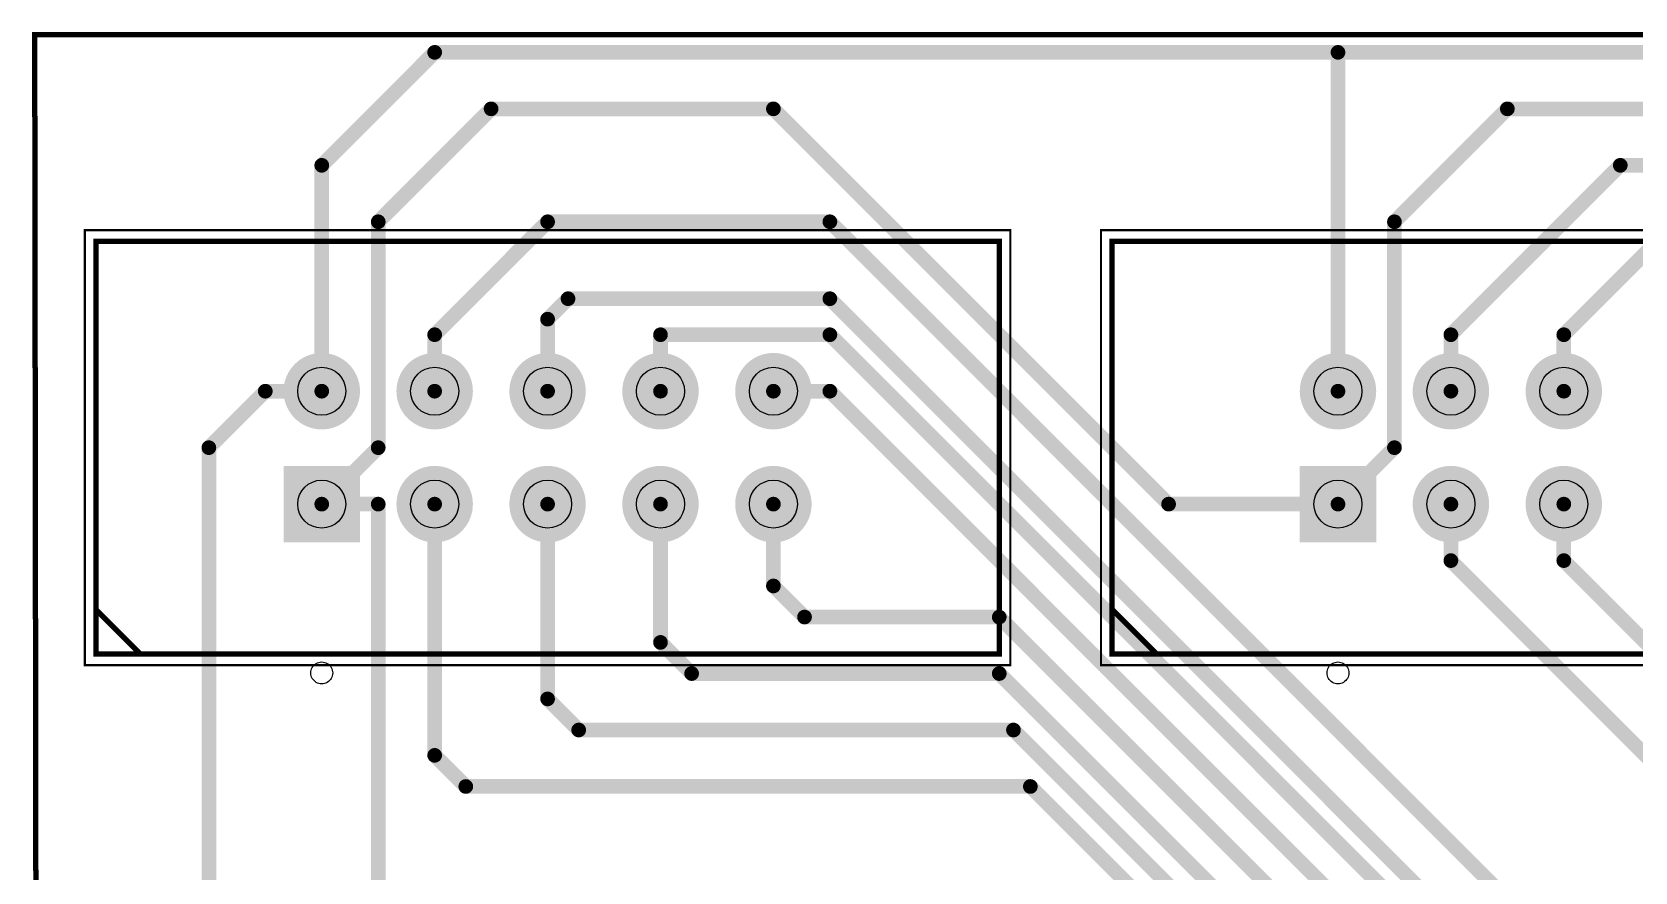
# Model space of a CAD drawing. Extents: x -0.1 to 82.8, y -0.1 to 80.9.
# Drawn here: x -0.06 to 36, y 61.98 to 80.86 of the extents above; entities that cross this region are included whole.
import ezdxf

# ---------------------------------------------------------------- set-up
doc = ezdxf.new("R2010")
doc.units = 0
for name, color, linetype in [('Contorno_da_Placa', 21, 'CONTINUOUS'), ('Furação_Inferior', 12, 'CONTINUOUS'), ('Furação_Superior', 11, 'CONTINUOUS'), ('Inferior', 10, 'CONTINUOUS'), ('Montagem_Inferior', 19, 'CONTINUOUS'), ('Montagem_Superior', 2, 'CONTINUOUS'), ('Máscara_Inferior', 15, 'CONTINUOUS'), ('Máscara_Superior', 6, 'CONTINUOUS'), ('Serigrafia_Superior', 3, 'CONTINUOUS'), ('Superior', 9, 'CONTINUOUS'), ('Top_Comp_Outline', 4, 'CONTINUOUS'), ('Top_Courtyard', 5, 'CONTINUOUS')]:
    doc.layers.add(name, color=color, linetype=linetype)

msp = doc.modelspace()

# ---------------------------------------------------------------- linework, layer by layer
at = {"layer": 'Contorno_da_Placa', "linetype": 'CONTINUOUS', "const_width": 0.12}
msp.add_lwpolyline([(0, 80.8033), (82.7633, 80.8033), (82.7633, 0), (0.1067, 0.3967), (0, 80.8033)], dxfattribs=at)
at = {"layer": 'Furação_Inferior'}
for centre in [(6.4567, 72.7867), (8.9967, 72.7867), (11.5367, 72.7867), (14.0767, 72.7867), (16.6167, 72.7867), (29.3167, 72.7867), (31.8567, 72.7867), (34.3967, 72.7867), (6.4567, 70.2467), (8.9967, 70.2467), (11.5367, 70.2467), (14.0767, 70.2467), (16.6167, 70.2467), (29.3167, 70.2467), (31.8567, 70.2467), (34.3967, 70.2467)]:
    msp.add_circle(centre, 0.54, dxfattribs=at)
at = {"layer": 'Furação_Superior'}
for centre in [(6.4567, 72.7867), (8.9967, 72.7867), (11.5367, 72.7867), (14.0767, 72.7867), (16.6167, 72.7867), (29.3167, 72.7867), (31.8567, 72.7867), (34.3967, 72.7867), (6.4567, 70.2467), (8.9967, 70.2467), (11.5367, 70.2467), (14.0767, 70.2467), (16.6167, 70.2467), (29.3167, 70.2467), (31.8567, 70.2467), (34.3967, 70.2467)]:
    msp.add_circle(centre, 0.54, dxfattribs=at)
at = {"layer": 'Inferior', "linetype": 'CONTINUOUS', "const_width": 0.81}
for points in [[(6.0517, 72.7867, 1), (6.8617, 72.7867, 1), (6.0517, 72.7867, 1)], [(8.5917, 72.7867, 1), (9.4017, 72.7867, 1), (8.5917, 72.7867, 1)], [(11.1317, 72.7867, 1), (11.9417, 72.7867, 1), (11.1317, 72.7867, 1)], [(13.6717, 72.7867, 1), (14.4817, 72.7867, 1), (13.6717, 72.7867, 1)], [(16.2117, 72.7867, 1), (17.0217, 72.7867, 1), (16.2117, 72.7867, 1)], [(28.9117, 72.7867, 1), (29.7217, 72.7867, 1), (28.9117, 72.7867, 1)], [(31.4517, 72.7867, 1), (32.2617, 72.7867, 1), (31.4517, 72.7867, 1)], [(33.9917, 72.7867, 1), (34.8017, 72.7867, 1), (33.9917, 72.7867, 1)], [(8.5917, 70.2467, 1), (9.4017, 70.2467, 1), (8.5917, 70.2467, 1)], [(11.1317, 70.2467, 1), (11.9417, 70.2467, 1), (11.1317, 70.2467, 1)], [(13.6717, 70.2467, 1), (14.4817, 70.2467, 1), (13.6717, 70.2467, 1)], [(16.2117, 70.2467, 1), (17.0217, 70.2467, 1), (16.2117, 70.2467, 1)], [(31.4517, 70.2467, 1), (32.2617, 70.2467, 1), (31.4517, 70.2467, 1)], [(33.9917, 70.2467, 1), (34.8017, 70.2467, 1), (33.9917, 70.2467, 1)]]:
    msp.add_lwpolyline(points, format="xyb", dxfattribs=at)
at = {"layer": 'Inferior'}
for points in [[(5.6467, 71.0567), (7.2667, 71.0567), (5.6467, 69.4367), (7.2667, 69.4367)], [(28.5067, 71.0567), (30.1267, 71.0567), (28.5067, 69.4367), (30.1267, 69.4367)]]:
    msp.add_solid(points, dxfattribs=at)
at = {"layer": 'Montagem_Inferior', "linetype": 'CONTINUOUS', "const_width": 0.12}
msp.add_lwpolyline([(0, 80.8033), (82.7633, 80.8033), (82.7633, 0), (0.1067, 0.3967), (0, 80.8033)], dxfattribs=at)
at = {"layer": 'Montagem_Superior', "linetype": 'CONTINUOUS', "const_width": 0.12}
for points in [[(0, 80.8033), (82.7633, 80.8033), (82.7633, 0), (0.1067, 0.3967), (0, 80.8033)], [(2.3767, 66.8767), (1.3767, 67.8767), (1.3767, 76.1567), (21.6967, 76.1567), (21.6967, 66.8767), (2.3767, 66.8767)], [(25.2367, 66.8767), (24.2367, 67.8767), (24.2367, 76.1567), (44.5567, 76.1567), (44.5567, 66.8767), (25.2367, 66.8767)]]:
    msp.add_lwpolyline(points, dxfattribs=at)
at = {"layer": 'Máscara_Inferior', "linetype": 'CONTINUOUS', "const_width": 0.86}
for points in [[(6.0267, 72.7867, 1), (6.8867, 72.7867, 1), (6.0267, 72.7867, 1)], [(8.5667, 72.7867, 1), (9.4267, 72.7867, 1), (8.5667, 72.7867, 1)], [(11.1067, 72.7867, 1), (11.9667, 72.7867, 1), (11.1067, 72.7867, 1)], [(13.6467, 72.7867, 1), (14.5067, 72.7867, 1), (13.6467, 72.7867, 1)], [(16.1867, 72.7867, 1), (17.0467, 72.7867, 1), (16.1867, 72.7867, 1)], [(28.8867, 72.7867, 1), (29.7467, 72.7867, 1), (28.8867, 72.7867, 1)], [(31.4267, 72.7867, 1), (32.2867, 72.7867, 1), (31.4267, 72.7867, 1)], [(33.9667, 72.7867, 1), (34.8267, 72.7867, 1), (33.9667, 72.7867, 1)], [(8.5667, 70.2467, 1), (9.4267, 70.2467, 1), (8.5667, 70.2467, 1)], [(11.1067, 70.2467, 1), (11.9667, 70.2467, 1), (11.1067, 70.2467, 1)], [(13.6467, 70.2467, 1), (14.5067, 70.2467, 1), (13.6467, 70.2467, 1)], [(16.1867, 70.2467, 1), (17.0467, 70.2467, 1), (16.1867, 70.2467, 1)], [(31.4267, 70.2467, 1), (32.2867, 70.2467, 1), (31.4267, 70.2467, 1)], [(33.9667, 70.2467, 1), (34.8267, 70.2467, 1), (33.9667, 70.2467, 1)]]:
    msp.add_lwpolyline(points, format="xyb", dxfattribs=at)
at = {"layer": 'Máscara_Inferior'}
for points in [[(5.5967, 71.1067), (7.3167, 71.1067), (5.5967, 69.3867), (7.3167, 69.3867)], [(28.4567, 71.1067), (30.1767, 71.1067), (28.4567, 69.3867), (30.1767, 69.3867)]]:
    msp.add_solid(points, dxfattribs=at)
at = {"layer": 'Máscara_Superior', "linetype": 'CONTINUOUS', "const_width": 0.86}
for points in [[(6.0267, 72.7867, 1), (6.8867, 72.7867, 1), (6.0267, 72.7867, 1)], [(8.5667, 72.7867, 1), (9.4267, 72.7867, 1), (8.5667, 72.7867, 1)], [(11.1067, 72.7867, 1), (11.9667, 72.7867, 1), (11.1067, 72.7867, 1)], [(13.6467, 72.7867, 1), (14.5067, 72.7867, 1), (13.6467, 72.7867, 1)], [(16.1867, 72.7867, 1), (17.0467, 72.7867, 1), (16.1867, 72.7867, 1)], [(28.8867, 72.7867, 1), (29.7467, 72.7867, 1), (28.8867, 72.7867, 1)], [(31.4267, 72.7867, 1), (32.2867, 72.7867, 1), (31.4267, 72.7867, 1)], [(33.9667, 72.7867, 1), (34.8267, 72.7867, 1), (33.9667, 72.7867, 1)], [(8.5667, 70.2467, 1), (9.4267, 70.2467, 1), (8.5667, 70.2467, 1)], [(11.1067, 70.2467, 1), (11.9667, 70.2467, 1), (11.1067, 70.2467, 1)], [(13.6467, 70.2467, 1), (14.5067, 70.2467, 1), (13.6467, 70.2467, 1)], [(16.1867, 70.2467, 1), (17.0467, 70.2467, 1), (16.1867, 70.2467, 1)], [(31.4267, 70.2467, 1), (32.2867, 70.2467, 1), (31.4267, 70.2467, 1)], [(33.9667, 70.2467, 1), (34.8267, 70.2467, 1), (33.9667, 70.2467, 1)]]:
    msp.add_lwpolyline(points, format="xyb", dxfattribs=at)
at = {"layer": 'Máscara_Superior'}
for points in [[(5.5967, 71.1067), (7.3167, 71.1067), (5.5967, 69.3867), (7.3167, 69.3867)], [(28.4567, 71.1067), (30.1767, 71.1067), (28.4567, 69.3867), (30.1767, 69.3867)]]:
    msp.add_solid(points, dxfattribs=at)
at = {"layer": 'Serigrafia_Superior', "linetype": 'CONTINUOUS', "const_width": 0.12}
for points in [[(1.3767, 76.1567), (21.6967, 76.1567), (21.6967, 66.8767), (1.3767, 66.8767), (1.3767, 76.1567)], [(24.2367, 76.1567), (44.5567, 76.1567), (44.5567, 66.8767), (24.2367, 66.8767), (24.2367, 76.1567)]]:
    msp.add_lwpolyline(points, dxfattribs=at)
at = {"layer": 'Serigrafia_Superior', "linetype": 'CONTINUOUS'}
for points in [[(6.4567, 66.2047), (6.4246, 66.2068), (6.393, 66.213), (6.3625, 66.2234), (6.3337, 66.2376), (6.3069, 66.2555), (6.2827, 66.2767), (6.2615, 66.3009), (6.2436, 66.3277), (6.2294, 66.3565), (6.219, 66.387), (6.2128, 66.4186), (6.2107, 66.4507), (6.2128, 66.4828), (6.219, 66.5143), (6.2294, 66.5448), (6.2436, 66.5737), (6.2615, 66.6004), (6.2827, 66.6246), (6.3069, 66.6458), (6.3337, 66.6637), (6.3625, 66.6779), (6.393, 66.6883), (6.4246, 66.6946), (6.4567, 66.6967), (6.4567, 66.6967), (6.4888, 66.6946), (6.5203, 66.6883), (6.5508, 66.6779), (6.5797, 66.6637), (6.6064, 66.6458), (6.6306, 66.6246), (6.6518, 66.6004), (6.6697, 66.5737), (6.6839, 66.5448), (6.6943, 66.5143), (6.7006, 66.4828), (6.7027, 66.4507), (6.7006, 66.4186), (6.6943, 66.387), (6.6839, 66.3565), (6.6697, 66.3277), (6.6518, 66.3009), (6.6306, 66.2767), (6.6064, 66.2555), (6.5797, 66.2376), (6.5508, 66.2234), (6.5203, 66.213), (6.4888, 66.2068), (6.4567, 66.2047), (6.4567, 66.2047)], [(29.3167, 66.2047), (29.2846, 66.2068), (29.253, 66.213), (29.2225, 66.2234), (29.1937, 66.2376), (29.1669, 66.2555), (29.1427, 66.2767), (29.1215, 66.3009), (29.1036, 66.3277), (29.0894, 66.3565), (29.079, 66.387), (29.0728, 66.4186), (29.0707, 66.4507), (29.0728, 66.4828), (29.079, 66.5143), (29.0894, 66.5448), (29.1036, 66.5737), (29.1215, 66.6004), (29.1427, 66.6246), (29.1669, 66.6458), (29.1937, 66.6637), (29.2225, 66.6779), (29.253, 66.6883), (29.2846, 66.6946), (29.3167, 66.6967), (29.3167, 66.6967), (29.3488, 66.6946), (29.3803, 66.6883), (29.4108, 66.6779), (29.4397, 66.6637), (29.4664, 66.6458), (29.4906, 66.6246), (29.5118, 66.6004), (29.5297, 66.5737), (29.5439, 66.5448), (29.5543, 66.5143), (29.5606, 66.4828), (29.5627, 66.4507), (29.5606, 66.4186), (29.5543, 66.387), (29.5439, 66.3565), (29.5297, 66.3277), (29.5118, 66.3009), (29.4906, 66.2767), (29.4664, 66.2555), (29.4397, 66.2376), (29.4108, 66.2234), (29.3803, 66.213), (29.3488, 66.2068), (29.3167, 66.2047), (29.3167, 66.2047)]]:
    msp.add_lwpolyline(points, dxfattribs=at)
at = {"layer": 'Superior', "linetype": 'CONTINUOUS', "const_width": 0.33}
for points in [[(6.4567, 77.8667), (8.9967, 80.4067)], [(8.9967, 80.4067), (29.3167, 80.4067)], [(29.3167, 80.4067), (29.3167, 72.7867)], [(29.3167, 80.4067), (43.2867, 80.4067)], [(10.2667, 79.1367), (7.7267, 76.5967)], [(16.6167, 79.1367), (10.2667, 79.1367)], [(25.5067, 70.2467), (16.6167, 79.1367)], [(33.1267, 79.1367), (30.5867, 76.5967)], [(40.7467, 79.1367), (33.1267, 79.1367)], [(6.4567, 72.7867), (6.4567, 77.8667)], [(35.6667, 77.8667), (31.8567, 74.0567)], [(39.4767, 77.8667), (35.6667, 77.8667)], [(7.7267, 76.5967), (7.7267, 71.5167)], [(11.5367, 76.5967), (8.9967, 74.0567)], [(17.8867, 76.5967), (11.5367, 76.5967)], [(39.7467, 54.7367), (17.8867, 76.5967)], [(30.5867, 76.5967), (30.5867, 71.5167)], [(36.9367, 76.5967), (34.3967, 74.0567)], [(11.9967, 74.8667), (11.5367, 74.4067)], [(17.8867, 74.8667), (11.9967, 74.8667)], [(39.2467, 53.5067), (17.8867, 74.8667)], [(11.5367, 74.4067), (11.5367, 72.7867)], [(8.9967, 74.0567), (8.9967, 72.7867)], [(17.8867, 74.0567), (14.0767, 74.0567)], [(14.0767, 74.0567), (14.0767, 72.7867)], [(38.7467, 53.1967), (17.8867, 74.0567)], [(31.8567, 74.0567), (31.8567, 72.7867)], [(34.3967, 74.0567), (34.3967, 72.7867)], [(5.1867, 72.7867), (3.9167, 71.5167)], [(6.4567, 72.7867), (5.1867, 72.7867)], [(17.8867, 72.7867), (16.6167, 72.7867)], [(38.2467, 52.4267), (17.8867, 72.7867)], [(3.9167, 71.5167), (3.9167, 57.5467)], [(7.7267, 71.5167), (6.4567, 70.2467)], [(30.5867, 71.5167), (29.3167, 70.2467)], [(7.7267, 70.2467), (6.4567, 70.2467)], [(7.7267, 56.2767), (7.7267, 70.2467)], [(8.9967, 70.2467), (8.9967, 64.5967)], [(11.5367, 65.8667), (11.5367, 70.2467)], [(14.0767, 70.2467), (14.0767, 67.1367)], [(16.6167, 68.4067), (16.6167, 70.2467)], [(29.3167, 70.2467), (25.5067, 70.2467)], [(31.8567, 68.9767), (31.8567, 70.2467)], [(34.3967, 68.9767), (34.3967, 70.2467)], [(40.2467, 60.5867), (31.8567, 68.9767)], [(40.7467, 62.6267), (34.3967, 68.9767)], [(17.3167, 67.7067), (16.6167, 68.4067)], [(21.6967, 67.7067), (17.3167, 67.7067)], [(37.7467, 51.6567), (21.6967, 67.7067)], [(14.0767, 67.1367), (14.7767, 66.4367)], [(14.7767, 66.4367), (21.6967, 66.4367)], [(21.6967, 66.4367), (37.2467, 50.8867)], [(12.2367, 65.1667), (11.5367, 65.8667)], [(22.0167, 65.1667), (12.2367, 65.1667)], [(36.7467, 50.4367), (22.0167, 65.1667)], [(8.9967, 64.5967), (9.6967, 63.8967)], [(9.6967, 63.8967), (22.3967, 63.8967)], [(22.3967, 63.8967), (36.2467, 50.0467)]]:
    msp.add_lwpolyline(points, dxfattribs=at)
at = {"layer": 'Superior', "linetype": 'CONTINUOUS'}
for points, const_width in [([(8.9142, 80.4067, 1), (9.0792, 80.4067, 1), (8.9142, 80.4067, 1)], 0.165), ([(8.9142, 80.4067, 1), (9.0792, 80.4067, 1), (8.9142, 80.4067, 1)], 0.165), ([(29.2342, 80.4067, 1), (29.3992, 80.4067, 1), (29.2342, 80.4067, 1)], 0.165), ([(29.2342, 80.4067, 1), (29.3992, 80.4067, 1), (29.2342, 80.4067, 1)], 0.165), ([(29.2342, 80.4067, 1), (29.3992, 80.4067, 1), (29.2342, 80.4067, 1)], 0.165), ([(10.1842, 79.1367, 1), (10.3492, 79.1367, 1), (10.1842, 79.1367, 1)], 0.165), ([(10.1842, 79.1367, 1), (10.3492, 79.1367, 1), (10.1842, 79.1367, 1)], 0.165), ([(16.5342, 79.1367, 1), (16.6992, 79.1367, 1), (16.5342, 79.1367, 1)], 0.165), ([(16.5342, 79.1367, 1), (16.6992, 79.1367, 1), (16.5342, 79.1367, 1)], 0.165), ([(33.0442, 79.1367, 1), (33.2092, 79.1367, 1), (33.0442, 79.1367, 1)], 0.165), ([(33.0442, 79.1367, 1), (33.2092, 79.1367, 1), (33.0442, 79.1367, 1)], 0.165), ([(6.3742, 77.8667, 1), (6.5392, 77.8667, 1), (6.3742, 77.8667, 1)], 0.165), ([(6.3742, 77.8667, 1), (6.5392, 77.8667, 1), (6.3742, 77.8667, 1)], 0.165), ([(35.5842, 77.8667, 1), (35.7492, 77.8667, 1), (35.5842, 77.8667, 1)], 0.165), ([(35.5842, 77.8667, 1), (35.7492, 77.8667, 1), (35.5842, 77.8667, 1)], 0.165), ([(7.6442, 76.5967, 1), (7.8092, 76.5967, 1), (7.6442, 76.5967, 1)], 0.165), ([(7.6442, 76.5967, 1), (7.8092, 76.5967, 1), (7.6442, 76.5967, 1)], 0.165), ([(11.4542, 76.5967, 1), (11.6192, 76.5967, 1), (11.4542, 76.5967, 1)], 0.165), ([(11.4542, 76.5967, 1), (11.6192, 76.5967, 1), (11.4542, 76.5967, 1)], 0.165), ([(17.8042, 76.5967, 1), (17.9692, 76.5967, 1), (17.8042, 76.5967, 1)], 0.165), ([(17.8042, 76.5967, 1), (17.9692, 76.5967, 1), (17.8042, 76.5967, 1)], 0.165), ([(30.5042, 76.5967, 1), (30.6692, 76.5967, 1), (30.5042, 76.5967, 1)], 0.165), ([(30.5042, 76.5967, 1), (30.6692, 76.5967, 1), (30.5042, 76.5967, 1)], 0.165), ([(11.9142, 74.8667, 1), (12.0792, 74.8667, 1), (11.9142, 74.8667, 1)], 0.165), ([(11.9142, 74.8667, 1), (12.0792, 74.8667, 1), (11.9142, 74.8667, 1)], 0.165), ([(17.8042, 74.8667, 1), (17.9692, 74.8667, 1), (17.8042, 74.8667, 1)], 0.165), ([(17.8042, 74.8667, 1), (17.9692, 74.8667, 1), (17.8042, 74.8667, 1)], 0.165), ([(11.4542, 74.4067, 1), (11.6192, 74.4067, 1), (11.4542, 74.4067, 1)], 0.165), ([(11.4542, 74.4067, 1), (11.6192, 74.4067, 1), (11.4542, 74.4067, 1)], 0.165), ([(8.9142, 74.0567, 1), (9.0792, 74.0567, 1), (8.9142, 74.0567, 1)], 0.165), ([(8.9142, 74.0567, 1), (9.0792, 74.0567, 1), (8.9142, 74.0567, 1)], 0.165), ([(13.9942, 74.0567, 1), (14.1592, 74.0567, 1), (13.9942, 74.0567, 1)], 0.165), ([(13.9942, 74.0567, 1), (14.1592, 74.0567, 1), (13.9942, 74.0567, 1)], 0.165), ([(17.8042, 74.0567, 1), (17.9692, 74.0567, 1), (17.8042, 74.0567, 1)], 0.165), ([(17.8042, 74.0567, 1), (17.9692, 74.0567, 1), (17.8042, 74.0567, 1)], 0.165), ([(31.7742, 74.0567, 1), (31.9392, 74.0567, 1), (31.7742, 74.0567, 1)], 0.165), ([(31.7742, 74.0567, 1), (31.9392, 74.0567, 1), (31.7742, 74.0567, 1)], 0.165), ([(34.3142, 74.0567, 1), (34.4792, 74.0567, 1), (34.3142, 74.0567, 1)], 0.165), ([(34.3142, 74.0567, 1), (34.4792, 74.0567, 1), (34.3142, 74.0567, 1)], 0.165), ([(6.0517, 72.7867, 1), (6.8617, 72.7867, 1), (6.0517, 72.7867, 1)], 0.81), ([(8.5917, 72.7867, 1), (9.4017, 72.7867, 1), (8.5917, 72.7867, 1)], 0.81), ([(11.1317, 72.7867, 1), (11.9417, 72.7867, 1), (11.1317, 72.7867, 1)], 0.81), ([(13.6717, 72.7867, 1), (14.4817, 72.7867, 1), (13.6717, 72.7867, 1)], 0.81), ([(16.2117, 72.7867, 1), (17.0217, 72.7867, 1), (16.2117, 72.7867, 1)], 0.81), ([(28.9117, 72.7867, 1), (29.7217, 72.7867, 1), (28.9117, 72.7867, 1)], 0.81), ([(31.4517, 72.7867, 1), (32.2617, 72.7867, 1), (31.4517, 72.7867, 1)], 0.81), ([(33.9917, 72.7867, 1), (34.8017, 72.7867, 1), (33.9917, 72.7867, 1)], 0.81), ([(5.1042, 72.7867, 1), (5.2692, 72.7867, 1), (5.1042, 72.7867, 1)], 0.165), ([(5.1042, 72.7867, 1), (5.2692, 72.7867, 1), (5.1042, 72.7867, 1)], 0.165), ([(6.3742, 72.7867, 1), (6.5392, 72.7867, 1), (6.3742, 72.7867, 1)], 0.165), ([(6.3742, 72.7867, 1), (6.5392, 72.7867, 1), (6.3742, 72.7867, 1)], 0.165), ([(8.9142, 72.7867, 1), (9.0792, 72.7867, 1), (8.9142, 72.7867, 1)], 0.165), ([(11.4542, 72.7867, 1), (11.6192, 72.7867, 1), (11.4542, 72.7867, 1)], 0.165), ([(13.9942, 72.7867, 1), (14.1592, 72.7867, 1), (13.9942, 72.7867, 1)], 0.165), ([(16.5342, 72.7867, 1), (16.6992, 72.7867, 1), (16.5342, 72.7867, 1)], 0.165), ([(17.8042, 72.7867, 1), (17.9692, 72.7867, 1), (17.8042, 72.7867, 1)], 0.165), ([(17.8042, 72.7867, 1), (17.9692, 72.7867, 1), (17.8042, 72.7867, 1)], 0.165), ([(29.2342, 72.7867, 1), (29.3992, 72.7867, 1), (29.2342, 72.7867, 1)], 0.165), ([(31.7742, 72.7867, 1), (31.9392, 72.7867, 1), (31.7742, 72.7867, 1)], 0.165), ([(34.3142, 72.7867, 1), (34.4792, 72.7867, 1), (34.3142, 72.7867, 1)], 0.165), ([(3.8342, 71.5167, 1), (3.9992, 71.5167, 1), (3.8342, 71.5167, 1)], 0.165), ([(3.8342, 71.5167, 1), (3.9992, 71.5167, 1), (3.8342, 71.5167, 1)], 0.165), ([(7.6442, 71.5167, 1), (7.8092, 71.5167, 1), (7.6442, 71.5167, 1)], 0.165), ([(7.6442, 71.5167, 1), (7.8092, 71.5167, 1), (7.6442, 71.5167, 1)], 0.165), ([(30.5042, 71.5167, 1), (30.6692, 71.5167, 1), (30.5042, 71.5167, 1)], 0.165), ([(30.5042, 71.5167, 1), (30.6692, 71.5167, 1), (30.5042, 71.5167, 1)], 0.165), ([(8.5917, 70.2467, 1), (9.4017, 70.2467, 1), (8.5917, 70.2467, 1)], 0.81), ([(11.1317, 70.2467, 1), (11.9417, 70.2467, 1), (11.1317, 70.2467, 1)], 0.81), ([(13.6717, 70.2467, 1), (14.4817, 70.2467, 1), (13.6717, 70.2467, 1)], 0.81), ([(16.2117, 70.2467, 1), (17.0217, 70.2467, 1), (16.2117, 70.2467, 1)], 0.81), ([(31.4517, 70.2467, 1), (32.2617, 70.2467, 1), (31.4517, 70.2467, 1)], 0.81), ([(33.9917, 70.2467, 1), (34.8017, 70.2467, 1), (33.9917, 70.2467, 1)], 0.81), ([(6.3742, 70.2467, 1), (6.5392, 70.2467, 1), (6.3742, 70.2467, 1)], 0.165), ([(6.3742, 70.2467, 1), (6.5392, 70.2467, 1), (6.3742, 70.2467, 1)], 0.165), ([(7.6442, 70.2467, 1), (7.8092, 70.2467, 1), (7.6442, 70.2467, 1)], 0.165), ([(7.6442, 70.2467, 1), (7.8092, 70.2467, 1), (7.6442, 70.2467, 1)], 0.165), ([(8.9142, 70.2467, 1), (9.0792, 70.2467, 1), (8.9142, 70.2467, 1)], 0.165), ([(11.4542, 70.2467, 1), (11.6192, 70.2467, 1), (11.4542, 70.2467, 1)], 0.165), ([(13.9942, 70.2467, 1), (14.1592, 70.2467, 1), (13.9942, 70.2467, 1)], 0.165), ([(16.5342, 70.2467, 1), (16.6992, 70.2467, 1), (16.5342, 70.2467, 1)], 0.165), ([(25.4242, 70.2467, 1), (25.5892, 70.2467, 1), (25.4242, 70.2467, 1)], 0.165), ([(25.4242, 70.2467, 1), (25.5892, 70.2467, 1), (25.4242, 70.2467, 1)], 0.165), ([(29.2342, 70.2467, 1), (29.3992, 70.2467, 1), (29.2342, 70.2467, 1)], 0.165), ([(29.2342, 70.2467, 1), (29.3992, 70.2467, 1), (29.2342, 70.2467, 1)], 0.165), ([(31.7742, 70.2467, 1), (31.9392, 70.2467, 1), (31.7742, 70.2467, 1)], 0.165), ([(34.3142, 70.2467, 1), (34.4792, 70.2467, 1), (34.3142, 70.2467, 1)], 0.165), ([(31.7742, 68.9767, 1), (31.9392, 68.9767, 1), (31.7742, 68.9767, 1)], 0.165), ([(31.7742, 68.9767, 1), (31.9392, 68.9767, 1), (31.7742, 68.9767, 1)], 0.165), ([(34.3142, 68.9767, 1), (34.4792, 68.9767, 1), (34.3142, 68.9767, 1)], 0.165), ([(34.3142, 68.9767, 1), (34.4792, 68.9767, 1), (34.3142, 68.9767, 1)], 0.165), ([(16.5342, 68.4067, 1), (16.6992, 68.4067, 1), (16.5342, 68.4067, 1)], 0.165), ([(16.5342, 68.4067, 1), (16.6992, 68.4067, 1), (16.5342, 68.4067, 1)], 0.165), ([(17.2342, 67.7067, 1), (17.3992, 67.7067, 1), (17.2342, 67.7067, 1)], 0.165), ([(17.2342, 67.7067, 1), (17.3992, 67.7067, 1), (17.2342, 67.7067, 1)], 0.165), ([(21.6142, 67.7067, 1), (21.7792, 67.7067, 1), (21.6142, 67.7067, 1)], 0.165), ([(21.6142, 67.7067, 1), (21.7792, 67.7067, 1), (21.6142, 67.7067, 1)], 0.165), ([(13.9942, 67.1367, 1), (14.1592, 67.1367, 1), (13.9942, 67.1367, 1)], 0.165), ([(13.9942, 67.1367, 1), (14.1592, 67.1367, 1), (13.9942, 67.1367, 1)], 0.165), ([(14.6942, 66.4367, 1), (14.8592, 66.4367, 1), (14.6942, 66.4367, 1)], 0.165), ([(14.6942, 66.4367, 1), (14.8592, 66.4367, 1), (14.6942, 66.4367, 1)], 0.165), ([(21.6142, 66.4367, 1), (21.7792, 66.4367, 1), (21.6142, 66.4367, 1)], 0.165), ([(21.6142, 66.4367, 1), (21.7792, 66.4367, 1), (21.6142, 66.4367, 1)], 0.165), ([(11.4542, 65.8667, 1), (11.6192, 65.8667, 1), (11.4542, 65.8667, 1)], 0.165), ([(11.4542, 65.8667, 1), (11.6192, 65.8667, 1), (11.4542, 65.8667, 1)], 0.165), ([(12.1542, 65.1667, 1), (12.3192, 65.1667, 1), (12.1542, 65.1667, 1)], 0.165), ([(12.1542, 65.1667, 1), (12.3192, 65.1667, 1), (12.1542, 65.1667, 1)], 0.165), ([(21.9342, 65.1667, 1), (22.0992, 65.1667, 1), (21.9342, 65.1667, 1)], 0.165), ([(21.9342, 65.1667, 1), (22.0992, 65.1667, 1), (21.9342, 65.1667, 1)], 0.165), ([(8.9142, 64.5967, 1), (9.0792, 64.5967, 1), (8.9142, 64.5967, 1)], 0.165), ([(8.9142, 64.5967, 1), (9.0792, 64.5967, 1), (8.9142, 64.5967, 1)], 0.165), ([(9.6142, 63.8967, 1), (9.7792, 63.8967, 1), (9.6142, 63.8967, 1)], 0.165), ([(9.6142, 63.8967, 1), (9.7792, 63.8967, 1), (9.6142, 63.8967, 1)], 0.165), ([(22.3142, 63.8967, 1), (22.4792, 63.8967, 1), (22.3142, 63.8967, 1)], 0.165), ([(22.3142, 63.8967, 1), (22.4792, 63.8967, 1), (22.3142, 63.8967, 1)], 0.165)]:
    msp.add_lwpolyline(points, format="xyb", dxfattribs=dict(at, const_width=const_width))
at = {"layer": 'Superior'}
for points in [[(5.6467, 71.0567), (7.2667, 71.0567), (5.6467, 69.4367), (7.2667, 69.4367)], [(28.5067, 71.0567), (30.1267, 71.0567), (28.5067, 69.4367), (30.1267, 69.4367)]]:
    msp.add_solid(points, dxfattribs=at)
at = {"layer": 'Top_Comp_Outline', "linetype": 'CONTINUOUS', "const_width": 0.05}
for points in [[(1.3767, 76.1522), (21.6967, 76.1522), (21.6967, 66.8812), (1.3767, 66.8812), (1.3767, 76.1522)], [(24.2367, 76.1522), (44.5567, 76.1522), (44.5567, 66.8812), (24.2367, 66.8812), (24.2367, 76.1522)]]:
    msp.add_lwpolyline(points, dxfattribs=at)
at = {"layer": 'Top_Courtyard', "linetype": 'CONTINUOUS', "const_width": 0.05}
for points in [[(1.1267, 76.4067), (21.9467, 76.4067), (21.9467, 66.6267), (1.1267, 66.6267), (1.1267, 76.4067)], [(23.9867, 76.4067), (44.8067, 76.4067), (44.8067, 66.6267), (23.9867, 66.6267), (23.9867, 76.4067)]]:
    msp.add_lwpolyline(points, dxfattribs=at)

doc.saveas('drawing.dxf')
